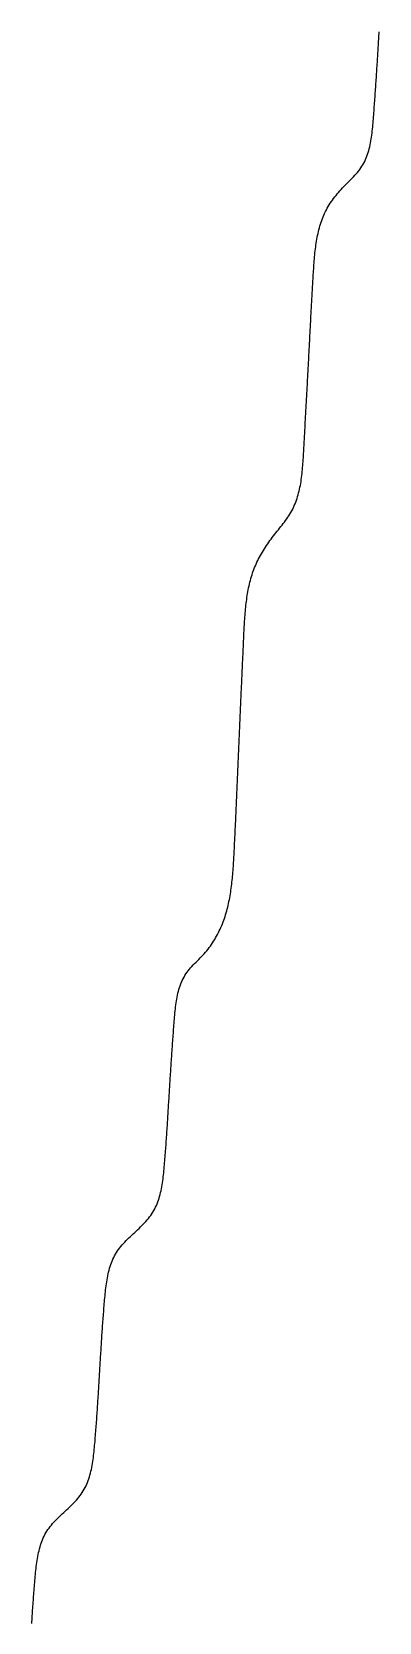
# Model space of a CAD drawing. Extents: x 40 to 225, y 4 to 261.
# Drawn here: x 70.87 to 74.39, y 52.15 to 68.25 of the extents above; entities that cross this region are included whole.
import ezdxf

# ---------------------------------------------------------------- set-up
doc = ezdxf.new("R2010")
doc.units = 0
doc.layers.get('0').update_dxf_attribs({"linetype": 'CONTINUOUS'})

msp = doc.modelspace()

# ---------------------------------------------------------------- linework, layer by layer
at = {"color": 7}
msp.add_polyline3d([(70.8653, 52.1344, 0), (70.8666, 52.1539, 0), (70.8678, 52.1734, 0), (70.8691, 52.193, 0), (70.8704, 52.2125, 0), (70.8716, 52.2321, 0), (70.8729, 52.2518, 0), (70.8743, 52.2714, 0), (70.8756, 52.2911, 0), (70.8769, 52.3108, 0), (70.8783, 52.3306, 0), (70.8797, 52.3504, 0), (70.8811, 52.3702, 0), (70.8825, 52.39, 0), (70.884, 52.4099, 0), (70.8855, 52.4299, 0), (70.887, 52.4499, 0), (70.8885, 52.4699, 0), (70.8901, 52.4899, 0), (70.8917, 52.5101, 0), (70.8933, 52.5302, 0), (70.8949, 52.5504, 0), (70.8966, 52.5707, 0), (70.8983, 52.591, 0), (70.9001, 52.6113, 0), (70.9019, 52.6316, 0), (70.9039, 52.652, 0), (70.906, 52.6723, 0), (70.9082, 52.6926, 0), (70.9106, 52.7129, 0), (70.9132, 52.7331, 0), (70.916, 52.7532, 0), (70.919, 52.7733, 0), (70.9223, 52.7932, 0), (70.9259, 52.813, 0), (70.9298, 52.8327, 0), (70.934, 52.8522, 0), (70.9386, 52.8715, 0), (70.9435, 52.8907, 0), (70.9489, 52.9096, 0), (70.9546, 52.9284, 0), (70.9608, 52.9469, 0), (70.9675, 52.9651, 0), (70.9746, 52.9831, 0), (70.9823, 53.0009, 0), (70.9905, 53.0183, 0), (70.9992, 53.0354, 0), (71.0085, 53.0522, 0), (71.0185, 53.0687, 0), (71.029, 53.0848, 0), (71.0402, 53.1005, 0), (71.0519, 53.116, 0), (71.0641, 53.1311, 0), (71.0768, 53.146, 0), (71.0899, 53.1606, 0), (71.1033, 53.175, 0), (71.1171, 53.1892, 0), (71.1312, 53.2033, 0), (71.1455, 53.2173, 0), (71.1599, 53.2311, 0), (71.1746, 53.2449, 0), (71.1892, 53.2586, 0), (71.204, 53.2723, 0), (71.2187, 53.286, 0), (71.2333, 53.2997, 0), (71.2479, 53.3135, 0), (71.2623, 53.3274, 0), (71.2765, 53.3414, 0), (71.2905, 53.3555, 0), (71.3041, 53.3699, 0), (71.3175, 53.3844, 0), (71.3304, 53.3991, 0), (71.3429, 53.4141, 0), (71.3549, 53.4293, 0), (71.3664, 53.4449, 0), (71.3773, 53.4608, 0), (71.3875, 53.477, 0), (71.3972, 53.4936, 0), (71.4063, 53.5106, 0), (71.4148, 53.5278, 0), (71.4227, 53.5454, 0), (71.4302, 53.5632, 0), (71.4371, 53.5813, 0), (71.4436, 53.5997, 0), (71.4496, 53.6183, 0), (71.4552, 53.6372, 0), (71.4603, 53.6562, 0), (71.4651, 53.6754, 0), (71.4695, 53.6949, 0), (71.4736, 53.7144, 0), (71.4774, 53.7342, 0), (71.4808, 53.754, 0), (71.484, 53.774, 0), (71.487, 53.7941, 0), (71.4897, 53.8142, 0), (71.4922, 53.8345, 0), (71.4945, 53.8547, 0), (71.4967, 53.8751, 0), (71.4987, 53.8954, 0), (71.5006, 53.9157, 0), (71.5024, 53.9361, 0), (71.5042, 53.9564, 0), (71.5059, 53.9767, 0), (71.5076, 53.9969, 0), (71.5092, 54.0171, 0), (71.5109, 54.0372, 0), (71.5125, 54.0573, 0), (71.514, 54.0773, 0), (71.5156, 54.0973, 0), (71.5171, 54.1172, 0), (71.5186, 54.1371, 0), (71.52, 54.157, 0), (71.5215, 54.1768, 0), (71.5229, 54.1966, 0), (71.5243, 54.2164, 0), (71.5257, 54.2361, 0), (71.5271, 54.2558, 0), (71.5284, 54.2755, 0), (71.5297, 54.2951, 0), (71.531, 54.3147, 0), (71.5323, 54.3343, 0), (71.5336, 54.3538, 0), (71.5349, 54.3734, 0), (71.5361, 54.3929, 0), (71.5374, 54.4124, 0), (71.5386, 54.4318, 0), (71.5398, 54.4513, 0), (71.541, 54.4707, 0), (71.5422, 54.4901, 0), (71.5434, 54.5095, 0), (71.5446, 54.5289, 0), (71.5458, 54.5483, 0), (71.5469, 54.5677, 0), (71.5481, 54.587, 0), (71.5493, 54.6064, 0), (71.5504, 54.6257, 0), (71.5516, 54.6451, 0), (71.5527, 54.6644, 0), (71.5539, 54.6838, 0), (71.555, 54.7031, 0), (71.5562, 54.7225, 0), (71.5573, 54.7418, 0), (71.5585, 54.7612, 0), (71.5596, 54.7805, 0), (71.5608, 54.7999, 0), (71.562, 54.8193, 0), (71.5632, 54.8386, 0), (71.5643, 54.858, 0), (71.5655, 54.8774, 0), (71.5667, 54.8969, 0), (71.5679, 54.9163, 0), (71.5692, 54.9358, 0), (71.5704, 54.9552, 0), (71.5716, 54.9747, 0), (71.5729, 54.9942, 0), (71.5742, 55.0138, 0), (71.5754, 55.0333, 0), (71.5767, 55.0529, 0), (71.5781, 55.0725, 0), (71.5794, 55.0922, 0), (71.5807, 55.1118, 0), (71.5821, 55.1316, 0), (71.5835, 55.1513, 0), (71.5849, 55.1711, 0), (71.5863, 55.1909, 0), (71.5878, 55.2107, 0), (71.5893, 55.2306, 0), (71.5908, 55.2505, 0), (71.5923, 55.2705, 0), (71.5938, 55.2905, 0), (71.5954, 55.3105, 0), (71.597, 55.3306, 0), (71.5987, 55.3508, 0), (71.6003, 55.3709, 0), (71.602, 55.3912, 0), (71.6037, 55.4115, 0), (71.6055, 55.4318, 0), (71.6074, 55.4521, 0), (71.6093, 55.4725, 0), (71.6114, 55.4928, 0), (71.6136, 55.5131, 0), (71.616, 55.5334, 0), (71.6186, 55.5536, 0), (71.6213, 55.5737, 0), (71.6244, 55.5938, 0), (71.6276, 55.6137, 0), (71.6312, 55.6335, 0), (71.6351, 55.6532, 0), (71.6393, 55.6727, 0), (71.6438, 55.6921, 0), (71.6487, 55.7113, 0), (71.654, 55.7302, 0), (71.6597, 55.749, 0), (71.6659, 55.7675, 0), (71.6725, 55.7858, 0), (71.6796, 55.8038, 0), (71.6872, 55.8216, 0), (71.6953, 55.8391, 0), (71.704, 55.8562, 0), (71.7133, 55.873, 0), (71.7232, 55.8895, 0), (71.7336, 55.9057, 0), (71.7447, 55.9214, 0), (71.7564, 55.9369, 0), (71.7686, 55.9521, 0), (71.7812, 55.9669, 0), (71.7943, 55.9816, 0), (71.8077, 55.996, 0), (71.8215, 56.0103, 0), (71.8355, 56.0244, 0), (71.8498, 56.0383, 0), (71.8643, 56.0522, 0), (71.8789, 56.0659, 0), (71.8936, 56.0797, 0), (71.9083, 56.0934, 0), (71.923, 56.1071, 0), (71.9377, 56.1208, 0), (71.9522, 56.1346, 0), (71.9667, 56.1485, 0), (71.9809, 56.1624, 0), (71.9949, 56.1766, 0), (72.0085, 56.1909, 0), (72.0219, 56.2054, 0), (72.0349, 56.2201, 0), (72.0474, 56.235, 0), (72.0594, 56.2503, 0), (72.071, 56.2658, 0), (72.0819, 56.2817, 0), (72.0923, 56.2979, 0), (72.102, 56.3144, 0), (72.1111, 56.3313, 0), (72.1197, 56.3486, 0), (72.1277, 56.3661, 0), (72.1351, 56.3839, 0), (72.1421, 56.402, 0), (72.1486, 56.4204, 0), (72.1547, 56.4389, 0), (72.1603, 56.4578, 0), (72.1655, 56.4768, 0), (72.1703, 56.496, 0), (72.1748, 56.5154, 0), (72.1789, 56.535, 0), (72.1827, 56.5547, 0), (72.1861, 56.5745, 0), (72.1894, 56.5945, 0), (72.1923, 56.6146, 0), (72.195, 56.6347, 0), (72.1976, 56.655, 0), (72.1999, 56.6752, 0), (72.2021, 56.6955, 0), (72.2041, 56.7159, 0), (72.206, 56.7362, 0), (72.2079, 56.7566, 0), (72.2096, 56.7769, 0), (72.2113, 56.7972, 0), (72.213, 56.8174, 0), (72.2146, 56.8376, 0), (72.2163, 56.8577, 0), (72.2178, 56.8778, 0), (72.2194, 56.8979, 0), (72.2209, 56.9179, 0), (72.2224, 56.9378, 0), (72.2239, 56.9578, 0), (72.2254, 56.9776, 0), (72.2268, 56.9975, 0), (72.2282, 57.0173, 0), (72.2296, 57.0371, 0), (72.231, 57.0568, 0), (72.2323, 57.0765, 0), (72.2337, 57.0962, 0), (72.235, 57.1158, 0), (72.2363, 57.1354, 0), (72.2376, 57.155, 0), (72.2388, 57.1746, 0), (72.2401, 57.1941, 0), (72.2413, 57.2136, 0), (72.2426, 57.2331, 0), (72.2438, 57.2526, 0), (72.245, 57.2721, 0), (72.2462, 57.2915, 0), (72.2474, 57.3109, 0), (72.2486, 57.3303, 0), (72.2498, 57.3497, 0), (72.251, 57.369, 0), (72.2522, 57.3884, 0), (72.2534, 57.4077, 0), (72.2546, 57.4271, 0), (72.2558, 57.4464, 0), (72.257, 57.4657, 0), (72.2581, 57.485, 0), (72.2593, 57.5044, 0), (72.2605, 57.5237, 0), (72.2617, 57.543, 0), (72.2629, 57.5623, 0), (72.2641, 57.5816, 0), (72.2653, 57.6009, 0), (72.2666, 57.6202, 0), (72.2678, 57.6396, 0), (72.269, 57.6589, 0), (72.2703, 57.6782, 0), (72.2715, 57.6976, 0), (72.2728, 57.717, 0), (72.274, 57.7364, 0), (72.2753, 57.7558, 0), (72.2766, 57.7752, 0), (72.2778, 57.7947, 0), (72.2791, 57.8142, 0), (72.2804, 57.8337, 0), (72.2818, 57.8532, 0), (72.2831, 57.8728, 0), (72.2844, 57.8924, 0), (72.2858, 57.912, 0), (72.2871, 57.9317, 0), (72.2885, 57.9514, 0), (72.2899, 57.9711, 0), (72.2912, 57.9909, 0), (72.2926, 58.0107, 0), (72.2941, 58.0306, 0), (72.2955, 58.0505, 0), (72.2969, 58.0705, 0), (72.2984, 58.0905, 0), (72.2999, 58.1105, 0), (72.3013, 58.1306, 0), (72.3028, 58.1508, 0), (72.3044, 58.171, 0), (72.3059, 58.1913, 0), (72.3074, 58.2117, 0), (72.309, 58.2321, 0), (72.3106, 58.2525, 0), (72.3123, 58.273, 0), (72.314, 58.2935, 0), (72.3159, 58.314, 0), (72.3179, 58.3345, 0), (72.3201, 58.3549, 0), (72.3225, 58.3752, 0), (72.3251, 58.3955, 0), (72.3279, 58.4157, 0), (72.331, 58.4357, 0), (72.3344, 58.4557, 0), (72.3382, 58.4754, 0), (72.3423, 58.4951, 0), (72.3467, 58.5145, 0), (72.3515, 58.5337, 0), (72.3568, 58.5527, 0), (72.3625, 58.5714, 0), (72.3687, 58.5899, 0), (72.3754, 58.6081, 0), (72.3827, 58.6261, 0), (72.3904, 58.6437, 0), (72.3988, 58.6609, 0), (72.4077, 58.6779, 0), (72.4173, 58.6944, 0), (72.4276, 58.7106, 0), (72.4385, 58.7264, 0), (72.4501, 58.7418, 0), (72.4622, 58.7568, 0), (72.4749, 58.7715, 0), (72.488, 58.786, 0), (72.5015, 58.8004, 0), (72.5152, 58.8146, 0), (72.5292, 58.8287, 0), (72.5432, 58.8427, 0), (72.5573, 58.8568, 0), (72.5714, 58.871, 0), (72.5853, 58.8853, 0), (72.5991, 58.8998, 0), (72.6125, 58.9145, 0), (72.6257, 58.9295, 0), (72.6385, 58.9447, 0), (72.6509, 58.9602, 0), (72.663, 58.9759, 0), (72.6748, 58.9919, 0), (72.6862, 59.0082, 0), (72.6972, 59.0246, 0), (72.708, 59.0412, 0), (72.7184, 59.0581, 0), (72.7284, 59.0751, 0), (72.7381, 59.0923, 0), (72.7475, 59.1097, 0), (72.7566, 59.1272, 0), (72.7653, 59.1449, 0), (72.7737, 59.1627, 0), (72.7818, 59.1807, 0), (72.7895, 59.1988, 0), (72.7969, 59.2169, 0), (72.804, 59.2352, 0), (72.8108, 59.2536, 0), (72.8173, 59.2721, 0), (72.8235, 59.2906, 0), (72.8294, 59.3093, 0), (72.835, 59.328, 0), (72.8403, 59.3469, 0), (72.8454, 59.3658, 0), (72.8503, 59.3848, 0), (72.8548, 59.4038, 0), (72.8592, 59.423, 0), (72.8633, 59.4422, 0), (72.8672, 59.4615, 0), (72.8709, 59.4808, 0), (72.8744, 59.5002, 0), (72.8777, 59.5197, 0), (72.8808, 59.5392, 0), (72.8837, 59.5588, 0), (72.8865, 59.5784, 0), (72.889, 59.598, 0), (72.8915, 59.6177, 0), (72.8937, 59.6375, 0), (72.8959, 59.6573, 0), (72.8979, 59.6771, 0), (72.8998, 59.6969, 0), (72.9015, 59.7168, 0), (72.9032, 59.7367, 0), (72.9048, 59.7566, 0), (72.9062, 59.7765, 0), (72.9076, 59.7964, 0), (72.9089, 59.8164, 0), (72.9102, 59.8363, 0), (72.9114, 59.8563, 0), (72.9125, 59.8763, 0), (72.9136, 59.8963, 0), (72.9147, 59.9162, 0), (72.9157, 59.9362, 0), (72.9167, 59.9561, 0), (72.9177, 59.9761, 0), (72.9187, 59.996, 0), (72.9197, 60.0159, 0), (72.9207, 60.0358, 0), (72.9217, 60.0557, 0), (72.9227, 60.0755, 0), (72.9236, 60.0954, 0), (72.9246, 60.1152, 0), (72.9255, 60.1351, 0), (72.9265, 60.1549, 0), (72.9274, 60.1747, 0), (72.9283, 60.1945, 0), (72.9293, 60.2143, 0), (72.9302, 60.234, 0), (72.9311, 60.2538, 0), (72.932, 60.2736, 0), (72.9329, 60.2933, 0), (72.9338, 60.313, 0), (72.9347, 60.3328, 0), (72.9356, 60.3525, 0), (72.9364, 60.3722, 0), (72.9373, 60.3919, 0), (72.9382, 60.4116, 0), (72.9391, 60.4313, 0), (72.9399, 60.4509, 0), (72.9408, 60.4706, 0), (72.9417, 60.4902, 0), (72.9425, 60.5099, 0), (72.9434, 60.5295, 0), (72.9442, 60.5492, 0), (72.9451, 60.5688, 0), (72.9459, 60.5884, 0), (72.9468, 60.608, 0), (72.9476, 60.6276, 0), (72.9484, 60.6472, 0), (72.9493, 60.6668, 0), (72.9501, 60.6864, 0), (72.9509, 60.706, 0), (72.9518, 60.7256, 0), (72.9526, 60.7451, 0), (72.9534, 60.7647, 0), (72.9543, 60.7843, 0), (72.9551, 60.8038, 0), (72.9559, 60.8234, 0), (72.9568, 60.8429, 0), (72.9576, 60.8625, 0), (72.9584, 60.882, 0), (72.9593, 60.9015, 0), (72.9601, 60.9211, 0), (72.9609, 60.9406, 0), (72.9618, 60.9601, 0), (72.9626, 60.9796, 0), (72.9634, 60.9992, 0), (72.9643, 61.0187, 0), (72.9651, 61.0382, 0), (72.966, 61.0577, 0), (72.9668, 61.0772, 0), (72.9677, 61.0968, 0), (72.9685, 61.1163, 0), (72.9694, 61.1358, 0), (72.9702, 61.1553, 0), (72.9711, 61.1748, 0), (72.9719, 61.1943, 0), (72.9728, 61.2138, 0), (72.9736, 61.2334, 0), (72.9745, 61.2529, 0), (72.9754, 61.2724, 0), (72.9762, 61.2919, 0), (72.9771, 61.3115, 0), (72.978, 61.331, 0), (72.9788, 61.3506, 0), (72.9797, 61.3701, 0), (72.9806, 61.3897, 0), (72.9815, 61.4092, 0), (72.9823, 61.4288, 0), (72.9832, 61.4483, 0), (72.9841, 61.4679, 0), (72.985, 61.4875, 0), (72.9859, 61.5071, 0), (72.9867, 61.5267, 0), (72.9876, 61.5463, 0), (72.9885, 61.5659, 0), (72.9894, 61.5856, 0), (72.9903, 61.6052, 0), (72.9912, 61.6249, 0), (72.9921, 61.6445, 0), (72.993, 61.6642, 0), (72.9938, 61.6839, 0), (72.9947, 61.7036, 0), (72.9956, 61.7233, 0), (72.9965, 61.743, 0), (72.9974, 61.7627, 0), (72.9983, 61.7825, 0), (72.9992, 61.8022, 0), (73.0001, 61.822, 0), (73.001, 61.8418, 0), (73.0019, 61.8616, 0), (73.0028, 61.8814, 0), (73.0037, 61.9013, 0), (73.0046, 61.9211, 0), (73.0055, 61.941, 0), (73.0064, 61.9609, 0), (73.0073, 61.9808, 0), (73.0082, 62.0007, 0), (73.009, 62.0207, 0), (73.0099, 62.0407, 0), (73.0108, 62.0606, 0), (73.0117, 62.0807, 0), (73.0126, 62.1007, 0), (73.0135, 62.1207, 0), (73.0144, 62.1408, 0), (73.0154, 62.1609, 0), (73.0163, 62.1809, 0), (73.0173, 62.201, 0), (73.0183, 62.2211, 0), (73.0194, 62.2412, 0), (73.0206, 62.2613, 0), (73.0218, 62.2814, 0), (73.0231, 62.3014, 0), (73.0245, 62.3215, 0), (73.026, 62.3415, 0), (73.0276, 62.3615, 0), (73.0293, 62.3814, 0), (73.0312, 62.4013, 0), (73.0332, 62.4212, 0), (73.0353, 62.4411, 0), (73.0376, 62.4609, 0), (73.0401, 62.4806, 0), (73.0428, 62.5003, 0), (73.0456, 62.5199, 0), (73.0486, 62.5395, 0), (73.0518, 62.559, 0), (73.0552, 62.5784, 0), (73.0589, 62.5977, 0), (73.0628, 62.617, 0), (73.0669, 62.6362, 0), (73.0713, 62.6553, 0), (73.0759, 62.6743, 0), (73.0808, 62.6932, 0), (73.086, 62.712, 0), (73.0914, 62.7307, 0), (73.0972, 62.7493, 0), (73.1032, 62.7678, 0), (73.1096, 62.7862, 0), (73.1163, 62.8045, 0), (73.1233, 62.8226, 0), (73.1307, 62.8406, 0), (73.1384, 62.8585, 0), (73.1465, 62.8762, 0), (73.1549, 62.8938, 0), (73.1637, 62.9113, 0), (73.1728, 62.9286, 0), (73.1821, 62.9458, 0), (73.1918, 62.9629, 0), (73.2018, 62.9799, 0), (73.2121, 62.9967, 0), (73.2226, 63.0135, 0), (73.2333, 63.0301, 0), (73.2443, 63.0466, 0), (73.2555, 63.0629, 0), (73.2669, 63.0792, 0), (73.2785, 63.0954, 0), (73.2903, 63.1114, 0), (73.3023, 63.1273, 0), (73.3144, 63.1432, 0), (73.3267, 63.1589, 0), (73.3391, 63.1746, 0), (73.3515, 63.1902, 0), (73.364, 63.2057, 0), (73.3765, 63.2213, 0), (73.3889, 63.2368, 0), (73.4011, 63.2524, 0), (73.4133, 63.268, 0), (73.4252, 63.2837, 0), (73.437, 63.2995, 0), (73.4484, 63.3154, 0), (73.4595, 63.3315, 0), (73.4703, 63.3477, 0), (73.4807, 63.3641, 0), (73.4906, 63.3807, 0), (73.5, 63.3976, 0), (73.5089, 63.4147, 0), (73.5174, 63.432, 0), (73.5254, 63.4495, 0), (73.5329, 63.4673, 0), (73.54, 63.4853, 0), (73.5466, 63.5034, 0), (73.5528, 63.5218, 0), (73.5587, 63.5403, 0), (73.5642, 63.559, 0), (73.5693, 63.5779, 0), (73.574, 63.5969, 0), (73.5785, 63.6161, 0), (73.5826, 63.6354, 0), (73.5864, 63.6548, 0), (73.59, 63.6743, 0), (73.5932, 63.694, 0), (73.5962, 63.7138, 0), (73.599, 63.7336, 0), (73.6016, 63.7536, 0), (73.6039, 63.7736, 0), (73.6061, 63.7936, 0), (73.608, 63.8138, 0), (73.6099, 63.834, 0), (73.6116, 63.8542, 0), (73.6131, 63.8745, 0), (73.6145, 63.8948, 0), (73.6159, 63.9151, 0), (73.6171, 63.9354, 0), (73.6183, 63.9557, 0), (73.6195, 63.976, 0), (73.6206, 63.9963, 0), (73.6217, 64.0165, 0), (73.6228, 64.0367, 0), (73.6238, 64.0569, 0), (73.6249, 64.077, 0), (73.626, 64.0972, 0), (73.6271, 64.1172, 0), (73.6282, 64.1373, 0), (73.6293, 64.1573, 0), (73.6304, 64.1772, 0), (73.6314, 64.1972, 0), (73.6325, 64.2171, 0), (73.6336, 64.237, 0), (73.6347, 64.2568, 0), (73.6358, 64.2766, 0), (73.6369, 64.2964, 0), (73.638, 64.3162, 0), (73.6391, 64.3359, 0), (73.6401, 64.3557, 0), (73.6412, 64.3754, 0), (73.6423, 64.395, 0), (73.6434, 64.4147, 0), (73.6445, 64.4343, 0), (73.6456, 64.4539, 0), (73.6466, 64.4735, 0), (73.6477, 64.4931, 0), (73.6488, 64.5127, 0), (73.6499, 64.5322, 0), (73.6509, 64.5517, 0), (73.652, 64.5712, 0), (73.6531, 64.5907, 0), (73.6542, 64.6102, 0), (73.6552, 64.6297, 0), (73.6563, 64.6492, 0), (73.6573, 64.6686, 0), (73.6584, 64.6881, 0), (73.6595, 64.7075, 0), (73.6605, 64.727, 0), (73.6616, 64.7464, 0), (73.6626, 64.7658, 0), (73.6637, 64.7852, 0), (73.6647, 64.8047, 0), (73.6657, 64.8241, 0), (73.6668, 64.8435, 0), (73.6678, 64.8629, 0), (73.6688, 64.8823, 0), (73.6698, 64.9017, 0), (73.6709, 64.9212, 0), (73.6719, 64.9406, 0), (73.6729, 64.96, 0), (73.6739, 64.9794, 0), (73.6749, 64.9989, 0), (73.6759, 65.0183, 0), (73.6769, 65.0378, 0), (73.6779, 65.0572, 0), (73.6789, 65.0767, 0), (73.6799, 65.0961, 0), (73.6809, 65.1156, 0), (73.6819, 65.1351, 0), (73.683, 65.1546, 0), (73.684, 65.1741, 0), (73.685, 65.1936, 0), (73.686, 65.2131, 0), (73.687, 65.2327, 0), (73.688, 65.2522, 0), (73.689, 65.2718, 0), (73.69, 65.2914, 0), (73.6911, 65.3109, 0), (73.6921, 65.3305, 0), (73.6931, 65.3502, 0), (73.6942, 65.3698, 0), (73.6952, 65.3894, 0), (73.6963, 65.4091, 0), (73.6973, 65.4288, 0), (73.6984, 65.4484, 0), (73.6994, 65.4682, 0), (73.7005, 65.4879, 0), (73.7016, 65.5076, 0), (73.7027, 65.5274, 0), (73.7038, 65.5472, 0), (73.7049, 65.567, 0), (73.706, 65.5868, 0), (73.7072, 65.6066, 0), (73.7083, 65.6265, 0), (73.7095, 65.6464, 0), (73.7106, 65.6663, 0), (73.7118, 65.6862, 0), (73.713, 65.7062, 0), (73.7142, 65.7262, 0), (73.7154, 65.7462, 0), (73.7166, 65.7662, 0), (73.7179, 65.7863, 0), (73.7191, 65.8064, 0), (73.7204, 65.8265, 0), (73.7217, 65.8466, 0), (73.723, 65.8667, 0), (73.7244, 65.8869, 0), (73.7259, 65.907, 0), (73.7275, 65.9271, 0), (73.7291, 65.9472, 0), (73.7309, 65.9673, 0), (73.7328, 65.9874, 0), (73.7348, 66.0074, 0), (73.737, 66.0274, 0), (73.7394, 66.0473, 0), (73.7419, 66.0672, 0), (73.7446, 66.087, 0), (73.7475, 66.1067, 0), (73.7507, 66.1264, 0), (73.754, 66.146, 0), (73.7577, 66.1655, 0), (73.7615, 66.1849, 0), (73.7657, 66.2041, 0), (73.7701, 66.2233, 0), (73.7748, 66.2424, 0), (73.7798, 66.2613, 0), (73.7852, 66.2801, 0), (73.7909, 66.2988, 0), (73.7969, 66.3173, 0), (73.8033, 66.3357, 0), (73.8101, 66.3539, 0), (73.8173, 66.3719, 0), (73.8249, 66.3898, 0), (73.8328, 66.4075, 0), (73.8413, 66.425, 0), (73.8501, 66.4423, 0), (73.8594, 66.4595, 0), (73.8691, 66.4764, 0), (73.8793, 66.4931, 0), (73.8898, 66.5097, 0), (73.9007, 66.526, 0), (73.912, 66.5422, 0), (73.9236, 66.5582, 0), (73.9355, 66.5739, 0), (73.9478, 66.5895, 0), (73.9604, 66.605, 0), (73.9732, 66.6202, 0), (73.9863, 66.6352, 0), (73.9997, 66.65, 0), (74.0133, 66.6647, 0), (74.0272, 66.6792, 0), (74.0412, 66.6935, 0), (74.0553, 66.7077, 0), (74.0695, 66.7218, 0), (74.0837, 66.7358, 0), (74.0979, 66.7499, 0), (74.1119, 66.764, 0), (74.1256, 66.7782, 0), (74.1392, 66.7925, 0), (74.1523, 66.807, 0), (74.1651, 66.8217, 0), (74.1774, 66.8367, 0), (74.1892, 66.852, 0), (74.2003, 66.8677, 0), (74.2108, 66.8837, 0), (74.2207, 66.9001, 0), (74.2299, 66.9169, 0), (74.2386, 66.934, 0), (74.2466, 66.9515, 0), (74.2542, 66.9692, 0), (74.2611, 66.9873, 0), (74.2676, 67.0056, 0), (74.2736, 67.0242, 0), (74.2792, 67.0431, 0), (74.2843, 67.0621, 0), (74.2891, 67.0814, 0), (74.2934, 67.1009, 0), (74.2974, 67.1205, 0), (74.3011, 67.1403, 0), (74.3044, 67.1603, 0), (74.3075, 67.1803, 0), (74.3103, 67.2005, 0), (74.3129, 67.2207, 0), (74.3153, 67.2411, 0), (74.3175, 67.2614, 0), (74.3195, 67.2819, 0), (74.3215, 67.3023, 0), (74.3233, 67.3227, 0), (74.325, 67.3432, 0), (74.3266, 67.3636, 0), (74.3282, 67.3839, 0), (74.3298, 67.4042, 0), (74.3314, 67.4244, 0), (74.333, 67.4446, 0), (74.3345, 67.4647, 0), (74.336, 67.4848, 0), (74.3375, 67.5048, 0), (74.339, 67.5248, 0), (74.3404, 67.5448, 0), (74.3419, 67.5646, 0), (74.3433, 67.5845, 0), (74.3447, 67.6043, 0), (74.3461, 67.6241, 0), (74.3475, 67.6438, 0), (74.3488, 67.6635, 0), (74.3502, 67.6831, 0), (74.3515, 67.7027, 0), (74.3528, 67.7223, 0), (74.3541, 67.7419, 0), (74.3554, 67.7614, 0), (74.3567, 67.7809, 0), (74.358, 67.8004, 0), (74.3593, 67.8199, 0), (74.3605, 67.8393, 0), (74.3618, 67.8588, 0), (74.363, 67.8782, 0), (74.3642, 67.8975, 0), (74.3655, 67.9169, 0), (74.3667, 67.9363, 0), (74.3679, 67.9556, 0), (74.3691, 67.975, 0), (74.3703, 67.9943, 0), (74.3715, 68.0136, 0), (74.3727, 68.033, 0), (74.3738, 68.0523, 0), (74.375, 68.0716, 0), (74.3762, 68.0909, 0), (74.3774, 68.1102, 0), (74.3785, 68.1296, 0), (74.3797, 68.1489, 0), (74.3809, 68.1682, 0), (74.3821, 68.1876, 0), (74.3832, 68.2069, 0), (74.3844, 68.2263, 0), (74.3856, 68.2457, 0)], dxfattribs=at)

doc.saveas('drawing.dxf')
